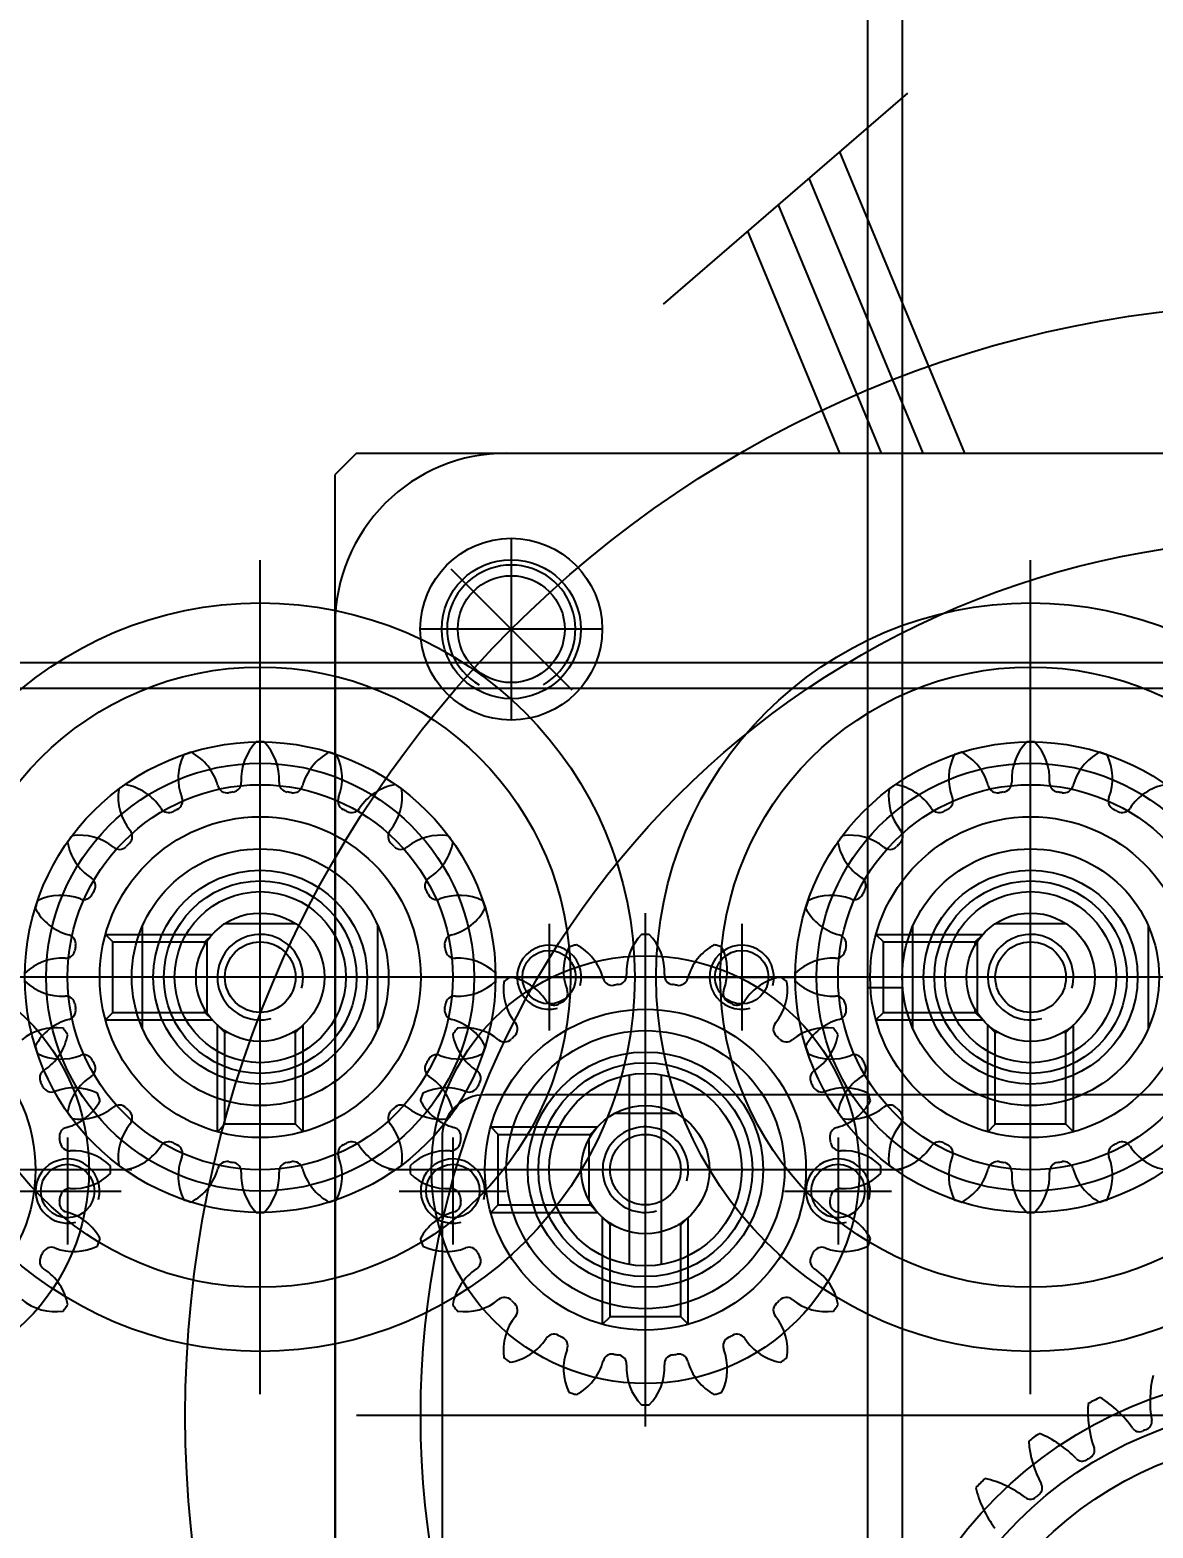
# Model space of a CAD drawing. Header units: inches. Extents: x 0 to 77285, y -118 to 40065.
# Drawn here: x 14690.9 to 14743.4, y 25655.3 to 25725.3 of the extents above; entities that cross this region are included whole.
import ezdxf

# ---------------------------------------------------------------- set-up
doc = ezdxf.new("R2010")
doc.units = ezdxf.units.IN
doc.header["$LTSCALE"] = 5
doc.header["$MEASUREMENT"] = 0
doc.layers.add('A', color=8, linetype='Continuous')
doc.styles.add('SCI', font='')
doc.styles.get('SCI').set_extended_font_data('Gulim')
doc.dimstyles.new('SCH', dxfattribs={"dimtxt": 2.5, "dimasz": 2, "dimexe": 1.25, "dimexo": 0.625, "dimtad": 1, "dimdec": 8, "dimtxsty": 'SCI', "dimcen": 2.5, "dimclrd": 4, "dimclre": 4, "dimclrt": 7, "dimadec": 8, "dimazin": 2, "dimtfac": 1, "dimtdec": 8, "dimtmove": 0, "dimatfit": 3, "dimfxl": 1, "dimarcsym": 0})

# ---------------------------------------------------------------- blocks, each defined once
blk = doc.blocks.new('A$Cc399747e')
at = {"ltscale": 5}
for p, q in [((2551.792, 71), (2551.792, 1381)), ((2553.392, 1101), (2553.392, 71)), ((2551.792, 596), (2553.392, 596))]:
    blk.add_line(p, q, dxfattribs=at)
for p, q in [((2578.292, 660), (2578.292, 572)), ((2578.292, 586), (2578.292, 653)), ((2563.792, 616.5), (2563.792, 592.5)), ((2489.292, 616), (2577.292, 616)), ((2545.792, 615), (2545.792, 576)), ((2581.792, 615), (2581.792, 576)), ((2561.792, 611.729), (2561.792, 606.736)), ((2561.792, 611.729), (2562.142, 611.379)), ((2563.792, 612), (2563.792, 597)), ((2565.792, 611.729), (2565.442, 611.379)), ((2565.792, 611.729), (2565.792, 606.736)), ((2562.142, 611.379), (2565.442, 611.379)), ((2562.142, 611.379), (2562.142, 607.086)), ((2565.442, 611.379), (2565.442, 607.086)), ((2563.792, 610), (2563.792, 599)), ((2563.042, 608.937), (2563.042, 600.063)), ((2564.542, 608.937), (2564.542, 600.063)), ((2545.792, 608.5), (2545.792, 582.5)), ((2545.792, 608.5), (2545.792, 582.5)), ((2554.792, 603), (2554.792, 608)), ((2572.792, 603), (2572.792, 608)), ((2581.792, 608.5), (2581.792, 582.5)), ((2581.792, 608.5), (2581.792, 582.5)), ((2590.792, 603), (2590.792, 608)), ((2545.792, 607.5), (2545.792, 583.5)), ((2581.792, 607.5), (2581.792, 583.5)), ((2562.142, 607.086), (2561.792, 606.736)), ((2562.142, 607.086), (2562.271, 607.086)), ((2565.313, 607.086), (2565.442, 607.086)), ((2565.442, 607.086), (2565.792, 606.736)), ((2571.021, 606.5), (2566.028, 606.5)), ((2566.378, 606.15), (2566.028, 606.5)), ((2566.378, 606.15), (2566.378, 606.021)), ((2570.671, 606.15), (2566.378, 606.15)), ((2566.433, 603.077), (2566.433, 605.923)), ((2571.021, 606.5), (2570.671, 606.15)), ((2570.671, 606.15), (2570.671, 602.85)), ((2557.292, 605.5), (2552.292, 605.5)), ((2575.292, 605.5), (2570.292, 605.5)), ((2593.292, 605.5), (2588.292, 605.5)), ((2551.792, 604.5), (2575.792, 604.5)), ((2556.292, 604.5), (2571.292, 604.5)), ((2558.292, 604.5), (2569.292, 604.5)), ((2587.792, 604.5), (2611.792, 604.5)), ((2592.292, 604.5), (2607.292, 604.5)), ((2543.792, 602.729), (2543.792, 597.736)), ((2543.792, 602.729), (2544.142, 602.379)), ((2544.142, 602.379), (2547.442, 602.379)), ((2544.142, 602.379), (2544.142, 598.086)), ((2547.792, 602.729), (2547.442, 602.379)), ((2547.442, 602.379), (2547.442, 598.086)), ((2547.792, 602.729), (2547.792, 597.736)), ((2566.378, 602.85), (2566.028, 602.5)), ((2571.021, 602.5), (2566.028, 602.5)), ((2566.378, 602.98), (2566.378, 602.85)), ((2570.671, 602.85), (2566.378, 602.85)), ((2571.021, 602.5), (2570.671, 602.85)), ((2579.792, 602.729), (2579.792, 597.736)), ((2579.792, 602.729), (2580.142, 602.379)), ((2580.142, 602.379), (2583.442, 602.379)), ((2580.142, 602.379), (2580.142, 598.086)), ((2583.792, 602.729), (2583.442, 602.379)), ((2583.442, 602.379), (2583.442, 598.086)), ((2583.792, 602.729), (2583.792, 597.736)), ((2565.215, 601.859), (2562.369, 601.859)), ((2540.292, 597.898), (2540.292, 593.102)), ((2544.142, 598.086), (2543.792, 597.736)), ((2544.142, 598.086), (2544.271, 598.086)), ((2547.313, 598.086), (2547.442, 598.086)), ((2547.442, 598.086), (2547.792, 597.736)), ((2553.021, 597.5), (2548.028, 597.5)), ((2548.378, 597.15), (2548.028, 597.5)), ((2551.292, 597.898), (2551.292, 593.102)), ((2553.021, 597.5), (2552.671, 597.15)), ((2559.292, 593), (2559.292, 598)), ((2568.292, 593), (2568.292, 598)), ((2576.292, 597.898), (2576.292, 593.102)), ((2580.142, 598.086), (2579.792, 597.736)), ((2580.142, 598.086), (2580.271, 598.086)), ((2583.313, 598.086), (2583.442, 598.086)), ((2583.442, 598.086), (2583.792, 597.736)), ((2589.021, 597.5), (2584.028, 597.5)), ((2584.378, 597.15), (2584.028, 597.5)), ((2587.292, 597.898), (2587.292, 593.102)), ((2589.021, 597.5), (2588.671, 597.15)), ((2548.293, 593.843), (2548.293, 597.157)), ((2548.378, 597.15), (2548.378, 597.021)), ((2552.671, 597.15), (2548.378, 597.15)), ((2552.671, 597.15), (2552.671, 593.85)), ((2584.293, 593.843), (2584.293, 597.157)), ((2584.378, 597.15), (2584.378, 597.021)), ((2588.671, 597.15), (2584.378, 597.15)), ((2588.671, 597.15), (2588.671, 593.85)), ((2526.292, 595.5), (2565.292, 595.5)), ((2532.792, 595.5), (2558.792, 595.5)), ((2532.792, 595.5), (2558.792, 595.5)), ((2533.792, 595.5), (2557.792, 595.5)), ((2561.792, 595.5), (2556.792, 595.5)), ((2562.292, 595.5), (2601.292, 595.5)), ((2570.792, 595.5), (2565.792, 595.5)), ((2568.792, 595.5), (2594.792, 595.5)), ((2568.792, 595.5), (2594.792, 595.5)), ((2569.792, 595.5), (2593.792, 595.5)), ((2548.378, 593.98), (2548.378, 593.85)), ((2584.378, 593.98), (2584.378, 593.85)), ((2548.378, 593.85), (2548.028, 593.5)), ((2553.021, 593.5), (2548.028, 593.5)), ((2552.671, 593.85), (2548.378, 593.85)), ((2553.021, 593.5), (2552.671, 593.85)), ((2584.378, 593.85), (2584.028, 593.5)), ((2589.021, 593.5), (2584.028, 593.5)), ((2588.671, 593.85), (2584.378, 593.85)), ((2589.021, 593.5), (2588.671, 593.85)), ((2544.135, 592.999), (2547.449, 592.999)), ((2580.135, 592.999), (2583.449, 592.999)), ((2578.292, 579), (2578.292, 586)), ((2570.062, 574.98), (2570.062, 583.48)), ((2572.891, 576.402), (2567.234, 582.059)), ((1627.792, 582), (2635.792, 582)), ((2565.812, 579.23), (2574.312, 579.23)), ((2577.292, 571), (2578.292, 572)), ((2577.292, 571), (2489.292, 571)), ((2570.292, 571), (2496.292, 571)), ((2548.868, 571), (2554.706, 556.907)), ((2550.817, 571), (2556.14, 558.147)), ((2552.765, 571), (2557.575, 559.388)), ((2554.713, 571), (2559.01, 560.628)), ((2562.949, 564.033), (2551.535, 554.165))]:
    blk.add_line(p, q)
at = {"ltscale": 4}
for p, q in [((2573.292, 603), (2573.292, 651.8)), ((2495.292, 601), (2571.292, 601)), ((1627.792, 582), (2635.792, 582)), ((1627.792, 580.8), (2635.792, 580.8))]:
    blk.add_line(p, q, dxfattribs=at)
for centre, radius in [((2533.292, 616), 52.001), ((2533.292, 616), 52.001), ((2533.292, 616), 41), ((2533.292, 634), 20), ((2533.292, 634), 18.5), ((2533.292, 634), 17), ((2563.792, 604.5), 10), ((2599.792, 604.5), 10), ((2545.792, 595.5), 17.5), ((2581.792, 595.5), 17.5), ((2563.792, 604.5), 7.5), ((2599.792, 604.5), 7.5), ((2563.792, 604.5), 6.5), ((2545.792, 595.5), 14.5), ((2563.792, 604.5), 5.5), ((2563.792, 604.5), 5), ((2581.792, 595.5), 14.5), ((2563.792, 604.5), 4.5), ((2563.792, 604.5), 4.5), ((2563.792, 604.5), 3), ((2563.792, 604.5), 3), ((2554.792, 605.5), 1.25), ((2572.792, 605.5), 1.25), ((2590.792, 605.5), 1.25), ((2545.792, 595.5), 11), ((2563.792, 604.5), 1.65), ((2581.792, 595.5), 11), ((2545.792, 595.5), 10), ((2581.792, 595.5), 10), ((2545.792, 595.5), 9), ((2581.792, 595.5), 9), ((2545.792, 595.5), 7.5), ((2581.792, 595.5), 7.5), ((2545.792, 595.5), 6), ((2581.792, 595.5), 6), ((2545.792, 595.5), 5), ((2581.792, 595.5), 5), ((2545.792, 595.5), 4.5), ((2581.792, 595.5), 4.5), ((2545.792, 595.5), 4), ((2581.792, 595.5), 4), ((2545.792, 595.5), 3), ((2545.792, 595.5), 3), ((2581.792, 595.5), 3), ((2581.792, 595.5), 3), ((2545.792, 595.5), 1.65), ((2581.792, 595.5), 1.65), ((2559.292, 595.5), 1.25), ((2568.292, 595.5), 1.25), ((2570.062, 579.23), 4.25), ((2570.062, 579.23), 3.25), ((2570.062, 579.23), 2.5)]:
    blk.add_circle(centre, radius)
for centre, radius, start, end in [((2543.493, 618.215), 5, 13.35415, 37.4383), ((2545.804, 619.525), 0.383, 52.5617, 130.84002), ((2545.632, 619.378), 0.383, 130.15998, 208.4383), ((2540.898, 616.814), 5, 4.35415, 28.4383), ((2533.292, 634), 18.75, 310.15998, 310.5), ((2533.292, 634), 18.75, 310.5, 310.84002), ((2549.077, 623.799), 5, 232.5617, 256.64585), ((2533.292, 634), 21, 315, 315.84063), ((2533.292, 634), 21, 314.15937, 315), ((2543.192, 617.627), 0.383, 121.15998, 199.4383), ((2533.292, 634), 18.75, 301.15998, 301.5), ((2533.292, 634), 18.75, 301.5, 301.84002), ((2543.386, 617.746), 0.383, 43.5617, 121.84002), ((2547.287, 621.456), 5, 223.5617, 247.64585), ((2538.116, 615.836), 5, 355.35415, 19.4383), ((2533.292, 634), 21, 306, 306.84063), ((2540.509, 616.28), 0.383, 112.15998, 190.4383), ((2533.292, 634), 18.75, 292.15998, 292.5), ((2533.292, 634), 18.75, 292.5, 292.84002), ((2540.719, 616.367), 0.383, 34.5617, 112.84002), ((2545.152, 619.421), 5, 214.5617, 238.64585), ((2533.292, 634), 21, 305.15937, 306), ((2535.215, 615.305), 5, 346.35415, 10.4383), ((2533.292, 634), 21, 296.15937, 297), ((2533.292, 634), 21, 297, 297.84063), ((2563.792, 604.5), 11, 107.05064, 108), ((2559.398, 612.807), 2.5, 14.84215, 62.13454), ((2565.404, 613.758), 2.5, 135.86546, 183.15785), ((2563.792, 604.5), 11, 90, 90.94936), ((2563.792, 604.5), 11, 89.05064, 90), ((2562.18, 613.758), 2.5, 356.84215, 44.13454), ((2568.186, 612.807), 2.5, 117.86546, 165.15785), ((2563.792, 604.5), 11, 72, 72.94936), ((2562.464, 613.803), 2.5, 153.86546, 201.15785), ((2563.792, 604.5), 11, 108, 108.94936), ((2563.792, 604.5), 11, 71.05064, 72), ((2565.12, 613.803), 2.5, 338.84215, 26.13454), ((2562.467, 613.596), 0.442, 278.28904, 3.15785), ((2565.117, 613.596), 0.442, 176.84215, 261.71096), ((2559.655, 612.937), 2.5, 171.86546, 219.15785), ((2563.792, 604.5), 11, 126, 126.94936), ((2563.792, 604.5), 11, 125.05064, 126), ((2557.046, 611.042), 2.5, 32.84215, 80.13454), ((2559.721, 612.741), 0.442, 296.28904, 21.15785), ((2562.242, 613.56), 0.442, 194.84215, 279.71096), ((2563.792, 604.5), 8.75, 99, 99.71096), ((2563.792, 604.5), 8.75, 98.28904, 99), ((2563.792, 604.5), 8.75, 81, 81.71096), ((2563.792, 604.5), 8.75, 80.28904, 81), ((2565.343, 613.56), 0.442, 260.28904, 345.15785), ((2567.863, 612.741), 0.442, 158.84215, 243.71096), ((2570.538, 611.042), 2.5, 99.86546, 147.15785), ((2567.929, 612.937), 2.5, 320.84215, 8.13454), ((2563.792, 604.5), 11, 54, 54.94936), ((2563.792, 604.5), 11, 53.05064, 54), ((2559.518, 612.637), 0.442, 212.84215, 297.71096), ((2563.792, 604.5), 8.75, 117, 117.71096), ((2563.792, 604.5), 8.75, 116.28904, 117), ((2563.792, 604.5), 8.75, 63, 63.71096), ((2563.792, 604.5), 8.75, 62.28904, 63), ((2568.066, 612.637), 0.442, 242.28904, 327.15785), ((2563.792, 604.5), 11, 144, 144.94936), ((2557.25, 611.246), 2.5, 189.86546, 237.15785), ((2563.792, 604.5), 11, 143.05064, 144), ((2555.355, 608.637), 2.5, 50.84215, 98.13454), ((2563.792, 604.5), 8.75, 134.28904, 135), ((2557.374, 611.08), 0.442, 314.28904, 39.15785), ((2570.21, 611.08), 0.442, 140.84215, 225.71096), ((2563.792, 604.5), 8.75, 45, 45.71096), ((2572.229, 608.637), 2.5, 81.86546, 129.15785), ((2570.334, 611.246), 2.5, 302.84215, 350.13454), ((2563.792, 604.5), 11, 36, 36.94936), ((2563.792, 604.5), 11, 35.05064, 36), ((2599.792, 604.5), 11, 144, 144.94936), ((2593.25, 611.246), 2.5, 189.86546, 237.15785), ((2599.792, 604.5), 11, 143.05064, 144), ((2591.355, 608.637), 2.5, 50.84215, 98.13454), ((2557.213, 610.918), 0.442, 230.84215, 315.71096), ((2563.792, 604.5), 8.75, 135, 135.71096), ((2563.792, 604.5), 8.75, 44.28904, 45), ((2570.372, 610.918), 0.442, 224.28904, 309.15785), ((2555.655, 608.774), 0.442, 332.28904, 57.15785), ((2571.929, 608.774), 0.442, 122.84215, 207.71096), ((2591.655, 608.774), 0.442, 332.28904, 57.15785), ((2563.792, 604.5), 11, 161.05064, 162), ((2554.489, 605.828), 2.5, 68.84215, 116.13454), ((2555.551, 608.571), 0.442, 248.84215, 333.71096), ((2563.792, 604.5), 8.75, 153, 153.71096), ((2563.792, 604.5), 8.75, 152.28904, 153), ((2563.792, 604.5), 8.75, 27, 27.71096), ((2563.792, 604.5), 8.75, 26.28904, 27), ((2572.033, 608.571), 0.442, 206.28904, 291.15785), ((2573.095, 605.828), 2.5, 63.86546, 111.15785), ((2563.792, 604.5), 11, 18, 18.94936), ((2599.792, 604.5), 11, 161.05064, 162), ((2590.489, 605.828), 2.5, 68.84215, 116.13454), ((2591.551, 608.571), 0.442, 248.84215, 333.71096), ((2599.792, 604.5), 8.75, 153, 153.71096), ((2599.792, 604.5), 8.75, 152.28904, 153), ((2563.792, 604.5), 11, 162, 162.94936), ((2555.486, 608.894), 2.5, 207.86546, 255.15785), ((2572.098, 608.894), 2.5, 284.84215, 332.13454), ((2563.792, 604.5), 11, 17.05064, 18), ((2599.792, 604.5), 11, 162, 162.94936), ((2591.486, 608.894), 2.5, 207.86546, 255.15785), ((2554.792, 605.5), 1.5, 165, 105), ((2572.792, 605.5), 1.5, 165, 105), ((2590.792, 605.5), 1.5, 165, 105), ((2544.464, 604.803), 2.5, 153.86546, 201.15785), ((2545.792, 595.5), 11, 108, 108.94936), ((2545.792, 595.5), 11, 107.05064, 108), ((2541.398, 603.807), 2.5, 14.84215, 62.13454), ((2547.404, 604.758), 2.5, 135.86546, 183.15785), ((2545.792, 595.5), 11, 90, 90.94936), ((2545.792, 595.5), 11, 89.05064, 90), ((2544.18, 604.758), 2.5, 356.84215, 44.13454), ((2550.186, 603.807), 2.5, 117.86546, 165.15785), ((2545.792, 595.5), 11, 72, 72.94936), ((2545.792, 595.5), 11, 71.05064, 72), ((2547.12, 604.803), 2.5, 338.84215, 26.13454), ((2554.732, 606.051), 0.442, 350.28904, 75.15785), ((2563.792, 604.5), 8.75, 171, 171.71096), ((2563.792, 604.5), 8.75, 170.28904, 171), ((2563.792, 604.5), 2, 165, 105), ((2572.852, 606.051), 0.442, 104.84215, 189.71096), ((2563.792, 604.5), 8.75, 9, 9.71096), ((2563.792, 604.5), 8.75, 8.28904, 9), ((2580.464, 604.803), 2.5, 153.86546, 201.15785), ((2581.792, 595.5), 11, 108, 108.94936), ((2581.792, 595.5), 11, 107.05064, 108), ((2577.398, 603.807), 2.5, 14.84215, 62.13454), ((2583.404, 604.758), 2.5, 135.86546, 183.15785), ((2581.792, 595.5), 11, 90, 90.94936), ((2581.792, 595.5), 11, 89.05064, 90), ((2580.18, 604.758), 2.5, 356.84215, 44.13454), ((2586.186, 603.807), 2.5, 117.86546, 165.15785), ((2581.792, 595.5), 11, 72, 72.94936), ((2581.792, 595.5), 11, 71.05064, 72), ((2583.12, 604.803), 2.5, 338.84215, 26.13454), ((2590.732, 606.051), 0.442, 350.28904, 75.15785), ((2599.792, 604.5), 8.75, 171, 171.71096), ((2599.792, 604.5), 8.75, 170.28904, 171), ((2554.534, 602.888), 2.5, 86.84215, 134.13454), ((2554.697, 605.825), 0.442, 266.84215, 351.71096), ((2572.888, 605.825), 0.442, 188.28904, 273.15785), ((2573.05, 602.888), 2.5, 45.86546, 93.15785), ((2590.534, 602.888), 2.5, 86.84215, 134.13454), ((2590.697, 605.825), 0.442, 266.84215, 351.71096), ((2539.046, 602.042), 2.5, 32.84215, 80.13454), ((2544.467, 604.596), 0.442, 278.28904, 3.15785), ((2547.117, 604.596), 0.442, 176.84215, 261.71096), ((2552.538, 602.042), 2.5, 99.86546, 147.15785), ((2545.792, 595.5), 11, 54, 54.94936), ((2563.792, 604.5), 11, 179.05064, 180), ((2563.792, 604.5), 11, 180, 180.94936), ((2563.792, 604.5), 11, 360, 0.94936), ((2563.792, 604.5), 11, 359.05064, 0), ((2581.792, 595.5), 11, 125.05064, 126), ((2575.046, 602.042), 2.5, 32.84215, 80.13454), ((2580.467, 604.596), 0.442, 278.28904, 3.15785), ((2583.117, 604.596), 0.442, 176.84215, 261.71096), ((2588.538, 602.042), 2.5, 99.86546, 147.15785), ((2581.792, 595.5), 11, 54, 54.94936), ((2599.792, 604.5), 11, 179.05064, 180), ((2599.792, 604.5), 11, 180, 180.94936), ((2541.721, 603.741), 0.442, 296.28904, 21.15785), ((2544.242, 604.56), 0.442, 194.84215, 279.71096), ((2545.792, 595.5), 8.75, 99, 99.71096), ((2545.792, 595.5), 8.75, 98.28904, 99), ((2545.792, 595.5), 8.75, 81, 81.71096), ((2545.792, 595.5), 8.75, 80.28904, 81), ((2547.343, 604.56), 0.442, 260.28904, 345.15785), ((2549.863, 603.741), 0.442, 158.84215, 243.71096), ((2549.929, 603.937), 2.5, 320.84215, 8.13454), ((2545.792, 595.5), 11, 53.05064, 54), ((2554.534, 606.112), 2.5, 225.86546, 273.15785), ((2573.05, 606.112), 2.5, 266.84215, 314.13454), ((2577.655, 603.937), 2.5, 171.86546, 219.15785), ((2581.792, 595.5), 11, 126, 126.94936), ((2577.721, 603.741), 0.442, 296.28904, 21.15785), ((2580.242, 604.56), 0.442, 194.84215, 279.71096), ((2581.792, 595.5), 8.75, 99, 99.71096), ((2581.792, 595.5), 8.75, 98.28904, 99), ((2581.792, 595.5), 8.75, 81, 81.71096), ((2581.792, 595.5), 8.75, 80.28904, 81), ((2583.343, 604.56), 0.442, 260.28904, 345.15785), ((2585.863, 603.741), 0.442, 158.84215, 243.71096), ((2585.929, 603.937), 2.5, 320.84215, 8.13454), ((2581.792, 595.5), 11, 53.05064, 54), ((2590.534, 606.112), 2.5, 225.86546, 273.15785), ((2541.518, 603.637), 0.442, 212.84215, 297.71096), ((2545.792, 595.5), 8.75, 117, 117.71096), ((2545.792, 595.5), 8.75, 116.28904, 117), ((2545.792, 595.5), 8.75, 63, 63.71096), ((2545.792, 595.5), 8.75, 62.28904, 63), ((2550.066, 603.637), 0.442, 242.28904, 327.15785), ((2554.697, 603.175), 0.442, 8.28904, 93.15785), ((2563.792, 604.5), 8.75, 188.28904, 189), ((2563.792, 604.5), 8.75, 189, 189.71096), ((2563.792, 604.5), 8.75, 350.28904, 351), ((2563.792, 604.5), 8.75, 351, 351.71096), ((2572.888, 603.175), 0.442, 86.84215, 171.71096), ((2577.518, 603.637), 0.442, 212.84215, 297.71096), ((2581.792, 595.5), 8.75, 117, 117.71096), ((2581.792, 595.5), 8.75, 116.28904, 117), ((2581.792, 595.5), 8.75, 63, 63.71096), ((2581.792, 595.5), 8.75, 62.28904, 63), ((2586.066, 603.637), 0.442, 242.28904, 327.15785), ((2590.697, 603.175), 0.442, 8.28904, 93.15785), ((2599.792, 604.5), 8.75, 188.28904, 189), ((2599.792, 604.5), 8.75, 189, 189.71096), ((2552.21, 602.08), 0.442, 140.84215, 225.71096), ((2555.486, 600.106), 2.5, 104.84215, 152.13454), ((2554.732, 602.95), 0.442, 284.84215, 9.71096), ((2572.852, 602.95), 0.442, 170.28904, 255.15785), ((2572.098, 600.106), 2.5, 27.86546, 75.15785), ((2575.374, 602.08), 0.442, 314.28904, 39.15785), ((2588.21, 602.08), 0.442, 140.84215, 225.71096), ((2591.486, 600.106), 2.5, 104.84215, 152.13454), ((2590.732, 602.95), 0.442, 284.84215, 9.71096), ((2545.792, 595.5), 8.75, 45, 45.71096), ((2545.792, 595.5), 8.75, 44.28904, 45), ((2554.229, 599.637), 2.5, 81.86546, 129.15785), ((2552.334, 602.246), 2.5, 302.84215, 350.13454), ((2545.792, 595.5), 11, 36, 36.94936), ((2545.792, 595.5), 11, 35.05064, 36), ((2581.792, 595.5), 11, 144, 144.94936), ((2575.25, 602.246), 2.5, 189.86546, 237.15785), ((2581.792, 595.5), 11, 143.05064, 144), ((2573.355, 599.637), 2.5, 50.84215, 98.13454), ((2581.792, 595.5), 8.75, 135, 135.71096), ((2581.792, 595.5), 8.75, 134.28904, 135), ((2581.792, 595.5), 8.75, 45, 45.71096), ((2581.792, 595.5), 8.75, 44.28904, 45), ((2590.229, 599.637), 2.5, 81.86546, 129.15785), ((2588.334, 602.246), 2.5, 302.84215, 350.13454), ((2581.792, 595.5), 11, 36, 36.94936), ((2581.792, 595.5), 11, 35.05064, 36), ((2552.372, 601.918), 0.442, 224.28904, 309.15785), ((2563.792, 604.5), 11, 197.05064, 198), ((2563.792, 604.5), 11, 198, 198.94936), ((2563.792, 604.5), 11, 341.05064, 342), ((2563.792, 604.5), 11, 342, 342.94936), ((2575.213, 601.918), 0.442, 230.84215, 315.71096), ((2588.372, 601.918), 0.442, 224.28904, 309.15785), ((2599.792, 604.5), 11, 197.05064, 198), ((2599.792, 604.5), 11, 198, 198.94936), ((2554.489, 603.172), 2.5, 243.86546, 291.15785), ((2555.551, 600.429), 0.442, 26.28904, 111.15785), ((2555.655, 600.226), 0.442, 302.84215, 27.71096), ((2563.792, 604.5), 8.75, 206.28904, 207), ((2563.792, 604.5), 8.75, 207, 207.71096), ((2571.929, 600.226), 0.442, 152.28904, 237.15785), ((2563.792, 604.5), 8.75, 332.28904, 333), ((2563.792, 604.5), 8.75, 333, 333.71096), ((2572.033, 600.429), 0.442, 68.84215, 153.71096), ((2573.095, 603.172), 2.5, 248.84215, 296.13454), ((2590.489, 603.172), 2.5, 243.86546, 291.15785), ((2591.551, 600.429), 0.442, 26.28904, 111.15785), ((2591.655, 600.226), 0.442, 302.84215, 27.71096), ((2599.792, 604.5), 8.75, 206.28904, 207), ((2599.792, 604.5), 8.75, 207, 207.71096), ((2553.929, 599.774), 0.442, 122.84215, 207.71096), ((2545.792, 595.5), 8.75, 27, 27.71096), ((2557.25, 597.754), 2.5, 122.84215, 170.13454), ((2570.334, 597.754), 2.5, 9.86546, 57.15785), ((2573.655, 599.774), 0.442, 332.28904, 57.15785), ((2581.792, 595.5), 8.75, 152.28904, 153), ((2589.929, 599.774), 0.442, 122.84215, 207.71096), ((2581.792, 595.5), 8.75, 27, 27.71096), ((2593.25, 597.754), 2.5, 122.84215, 170.13454), ((2545.792, 595.5), 8.75, 26.28904, 27), ((2554.033, 599.571), 0.442, 206.28904, 291.15785), ((2555.095, 596.828), 2.5, 63.86546, 111.15785), ((2545.792, 595.5), 11, 18, 18.94936), ((2545.792, 595.5), 11, 17.05064, 18), ((2581.792, 595.5), 11, 162, 162.94936), ((2581.792, 595.5), 11, 161.05064, 162), ((2572.489, 596.828), 2.5, 68.84215, 116.13454), ((2573.551, 599.571), 0.442, 248.84215, 333.71096), ((2581.792, 595.5), 8.75, 153, 153.71096), ((2581.792, 595.5), 8.75, 26.28904, 27), ((2590.033, 599.571), 0.442, 206.28904, 291.15785), ((2591.095, 596.828), 2.5, 63.86546, 111.15785), ((2581.792, 595.5), 11, 18, 18.94936), ((2581.792, 595.5), 11, 17.05064, 18), ((2554.098, 599.894), 2.5, 284.84215, 332.13454), ((2563.792, 604.5), 11, 215.05064, 216), ((2555.355, 600.363), 2.5, 261.86546, 309.15785), ((2557.213, 598.082), 0.442, 44.28904, 129.15785), ((2563.792, 604.5), 8.75, 224.28904, 225), ((2563.792, 604.5), 8.75, 225, 225.71096), ((2557.374, 597.921), 0.442, 320.84215, 45.71096), ((2570.21, 597.921), 0.442, 134.28904, 219.15785), ((2563.792, 604.5), 8.75, 314.28904, 315), ((2563.792, 604.5), 8.75, 315, 315.71096), ((2570.372, 598.082), 0.442, 50.84215, 135.71096), ((2572.229, 600.363), 2.5, 230.84215, 278.13454), ((2573.486, 599.894), 2.5, 207.86546, 255.15785), ((2563.792, 604.5), 11, 324, 324.94936), ((2590.098, 599.894), 2.5, 284.84215, 332.13454), ((2599.792, 604.5), 11, 215.05064, 216), ((2591.355, 600.363), 2.5, 261.86546, 309.15785), ((2545.792, 595.5), 2, 165, 105), ((2554.852, 597.051), 0.442, 104.84215, 189.71096), ((2563.792, 604.5), 11, 216, 216.94936), ((2559.655, 596.063), 2.5, 140.84215, 188.13454), ((2567.929, 596.063), 2.5, 351.86546, 39.15785), ((2563.792, 604.5), 11, 323.05064, 324), ((2572.732, 597.051), 0.442, 350.28904, 75.15785), ((2581.792, 595.5), 2, 165, 105), ((2590.852, 597.051), 0.442, 104.84215, 189.71096), ((2599.792, 604.5), 11, 216, 216.94936), ((2545.792, 595.5), 8.75, 9, 9.71096), ((2545.792, 595.5), 8.75, 8.28904, 9), ((2554.888, 596.825), 0.442, 188.28904, 273.15785), ((2559.292, 595.5), 1.5, 165, 105), ((2559.518, 596.363), 0.442, 62.28904, 147.15785), ((2568.292, 595.5), 1.5, 165, 105), ((2568.066, 596.363), 0.442, 32.84215, 117.71096), ((2572.697, 596.825), 0.442, 266.84215, 351.71096), ((2581.792, 595.5), 8.75, 171, 171.71096), ((2581.792, 595.5), 8.75, 170.28904, 171), ((2581.792, 595.5), 8.75, 9, 9.71096), ((2581.792, 595.5), 8.75, 8.28904, 9), ((2590.888, 596.825), 0.442, 188.28904, 273.15785), ((2555.05, 593.888), 2.5, 45.86546, 93.15785), ((2557.046, 597.958), 2.5, 279.86546, 327.15785), ((2563.792, 604.5), 8.75, 242.28904, 243), ((2563.792, 604.5), 8.75, 243, 243.71096), ((2559.721, 596.259), 0.442, 338.84215, 63.71096), ((2562.464, 595.197), 2.5, 158.84215, 206.13454), ((2565.12, 595.197), 2.5, 333.86546, 21.15785), ((2567.863, 596.259), 0.442, 116.28904, 201.15785), ((2563.792, 604.5), 8.75, 296.28904, 297), ((2563.792, 604.5), 8.75, 297, 297.71096), ((2570.538, 597.958), 2.5, 212.84215, 260.13454), ((2572.534, 593.888), 2.5, 86.84215, 134.13454), ((2591.05, 593.888), 2.5, 45.86546, 93.15785), ((2545.792, 595.5), 11, 360, 0.94936), ((2545.792, 595.5), 11, 359.05064, 0), ((2563.792, 604.5), 11, 233.05064, 234), ((2563.792, 604.5), 11, 234, 234.94936), ((2559.398, 596.194), 2.5, 297.86546, 345.15785), ((2562.242, 595.44), 0.442, 80.28904, 165.15785), ((2563.792, 604.5), 8.75, 260.28904, 261), ((2563.792, 604.5), 8.75, 261, 261.71096), ((2562.467, 595.405), 0.442, 356.84215, 81.71096), ((2565.404, 595.243), 2.5, 176.84215, 224.13454), ((2562.18, 595.243), 2.5, 315.86546, 3.15785), ((2565.117, 595.405), 0.442, 98.28904, 183.15785), ((2563.792, 604.5), 8.75, 278.28904, 279), ((2563.792, 604.5), 8.75, 279, 279.71096), ((2565.343, 595.44), 0.442, 14.84215, 99.71096), ((2568.186, 596.194), 2.5, 194.84215, 242.13454), ((2563.792, 604.5), 11, 305.05064, 306), ((2563.792, 604.5), 11, 306, 306.94936), ((2581.792, 595.5), 11, 179.05064, 180), ((2581.792, 595.5), 11, 180, 180.94936), ((2555.05, 597.112), 2.5, 266.84215, 314.13454), ((2572.534, 597.112), 2.5, 225.86546, 273.15785), ((2591.05, 597.112), 2.5, 266.84215, 314.13454), ((2554.852, 593.95), 0.442, 170.28904, 255.15785), ((2545.792, 595.5), 8.75, 350.28904, 351), ((2545.792, 595.5), 8.75, 351, 351.71096), ((2554.888, 594.175), 0.442, 86.84215, 171.71096), ((2563.792, 604.5), 11, 251.05064, 252), ((2563.792, 604.5), 11, 252, 252.94936), ((2563.792, 604.5), 11, 287.05064, 288), ((2563.792, 604.5), 11, 288, 288.94936), ((2572.697, 594.175), 0.442, 8.28904, 93.15785), ((2572.732, 593.95), 0.442, 284.84215, 9.71096), ((2581.792, 595.5), 8.75, 188.28904, 189), ((2581.792, 595.5), 8.75, 189, 189.71096), ((2590.852, 593.95), 0.442, 170.28904, 255.15785), ((2581.792, 595.5), 8.75, 350.28904, 351), ((2581.792, 595.5), 8.75, 351, 351.71096), ((2590.888, 594.175), 0.442, 86.84215, 171.71096), ((2554.098, 591.106), 2.5, 27.86546, 75.15785), ((2563.792, 604.5), 11, 269.05064, 270), ((2563.792, 604.5), 11, 270, 270.94936), ((2573.486, 591.106), 2.5, 104.84215, 152.13454), ((2590.098, 591.106), 2.5, 27.86546, 75.15785), ((2554.033, 591.429), 0.442, 68.84215, 153.71096), ((2555.095, 594.172), 2.5, 248.84215, 296.13454), ((2545.792, 595.5), 11, 341.05064, 342), ((2545.792, 595.5), 11, 342, 342.94936), ((2581.792, 595.5), 11, 197.05064, 198), ((2581.792, 595.5), 11, 198, 198.94936), ((2572.489, 594.172), 2.5, 243.86546, 291.15785), ((2573.551, 591.429), 0.442, 26.28904, 111.15785), ((2590.033, 591.429), 0.442, 68.84215, 153.71096), ((2591.095, 594.172), 2.5, 248.84215, 296.13454), ((2581.792, 595.5), 11, 341.05064, 342), ((2581.792, 595.5), 11, 342, 342.94936), ((2553.929, 591.226), 0.442, 152.28904, 237.15785), ((2545.792, 595.5), 8.75, 332.28904, 333), ((2545.792, 595.5), 8.75, 333, 333.71096), ((2573.655, 591.226), 0.442, 302.84215, 27.71096), ((2581.792, 595.5), 8.75, 206.28904, 207), ((2581.792, 595.5), 8.75, 207, 207.71096), ((2589.929, 591.226), 0.442, 152.28904, 237.15785), ((2581.792, 595.5), 8.75, 332.28904, 333), ((2581.792, 595.5), 8.75, 333, 333.71096), ((2552.334, 588.754), 2.5, 9.86546, 57.15785), ((2575.25, 588.754), 2.5, 122.84215, 170.13454), ((2588.334, 588.754), 2.5, 9.86546, 57.15785), ((2552.21, 588.921), 0.442, 134.28904, 219.15785), ((2545.792, 595.5), 8.75, 314.28904, 315), ((2545.792, 595.5), 8.75, 315, 315.71096), ((2552.372, 589.082), 0.442, 50.84215, 135.71096), ((2554.229, 591.363), 2.5, 230.84215, 278.13454), ((2545.792, 595.5), 11, 324, 324.94936), ((2581.792, 595.5), 11, 215.05064, 216), ((2573.355, 591.363), 2.5, 261.86546, 309.15785), ((2575.213, 589.082), 0.442, 44.28904, 129.15785), ((2581.792, 595.5), 8.75, 224.28904, 225), ((2581.792, 595.5), 8.75, 225, 225.71096), ((2575.374, 588.921), 0.442, 320.84215, 45.71096), ((2588.21, 588.921), 0.442, 134.28904, 219.15785), ((2581.792, 595.5), 8.75, 314.28904, 315), ((2581.792, 595.5), 8.75, 315, 315.71096), ((2588.372, 589.082), 0.442, 50.84215, 135.71096), ((2590.229, 591.363), 2.5, 230.84215, 278.13454), ((2581.792, 595.5), 11, 324, 324.94936), ((2549.929, 587.063), 2.5, 351.86546, 39.15785), ((2545.792, 595.5), 11, 323.05064, 324), ((2581.792, 595.5), 11, 216, 216.94936), ((2577.655, 587.063), 2.5, 140.84215, 188.13454), ((2585.929, 587.063), 2.5, 351.86546, 39.15785), ((2581.792, 595.5), 11, 323.05064, 324), ((2541.518, 587.363), 0.442, 62.28904, 147.15785), ((2545.792, 595.5), 8.75, 242.28904, 243), ((2545.792, 595.5), 8.75, 243, 243.71096), ((2541.721, 587.259), 0.442, 338.84215, 63.71096), ((2549.863, 587.259), 0.442, 116.28904, 201.15785), ((2545.792, 595.5), 8.75, 296.28904, 297), ((2545.792, 595.5), 8.75, 297, 297.71096), ((2550.066, 587.363), 0.442, 32.84215, 117.71096), ((2577.518, 587.363), 0.442, 62.28904, 147.15785), ((2581.792, 595.5), 8.75, 242.28904, 243), ((2581.792, 595.5), 8.75, 243, 243.71096), ((2577.721, 587.259), 0.442, 338.84215, 63.71096), ((2585.863, 587.259), 0.442, 116.28904, 201.15785), ((2581.792, 595.5), 8.75, 296.28904, 297), ((2581.792, 595.5), 8.75, 297, 297.71096), ((2586.066, 587.363), 0.442, 32.84215, 117.71096), ((2539.046, 588.958), 2.5, 279.86546, 327.15785), ((2544.464, 586.197), 2.5, 158.84215, 206.13454), ((2547.12, 586.197), 2.5, 333.86546, 21.15785), ((2552.538, 588.958), 2.5, 212.84215, 260.13454), ((2575.046, 588.958), 2.5, 279.86546, 327.15785), ((2580.464, 586.197), 2.5, 158.84215, 206.13454), ((2583.12, 586.197), 2.5, 333.86546, 21.15785), ((2588.538, 588.958), 2.5, 212.84215, 260.13454), ((2541.398, 587.194), 2.5, 297.86546, 345.15785), ((2544.242, 586.44), 0.442, 80.28904, 165.15785), ((2545.792, 595.5), 8.75, 260.28904, 261), ((2545.792, 595.5), 8.75, 261, 261.71096), ((2544.467, 586.405), 0.442, 356.84215, 81.71096), ((2547.404, 586.243), 2.5, 176.84215, 224.13454), ((2544.18, 586.243), 2.5, 315.86546, 3.15785), ((2547.117, 586.405), 0.442, 98.28904, 183.15785), ((2545.792, 595.5), 8.75, 278.28904, 279), ((2545.792, 595.5), 8.75, 279, 279.71096), ((2547.343, 586.44), 0.442, 14.84215, 99.71096), ((2550.186, 587.194), 2.5, 194.84215, 242.13454), ((2545.792, 595.5), 11, 305.05064, 306), ((2545.792, 595.5), 11, 306, 306.94936), ((2581.792, 595.5), 11, 233.05064, 234), ((2581.792, 595.5), 11, 234, 234.94936), ((2577.398, 587.194), 2.5, 297.86546, 345.15785), ((2580.242, 586.44), 0.442, 80.28904, 165.15785), ((2581.792, 595.5), 8.75, 260.28904, 261), ((2581.792, 595.5), 8.75, 261, 261.71096), ((2580.467, 586.405), 0.442, 356.84215, 81.71096), ((2583.404, 586.243), 2.5, 176.84215, 224.13454), ((2580.18, 586.243), 2.5, 315.86546, 3.15785), ((2583.117, 586.405), 0.442, 98.28904, 183.15785), ((2581.792, 595.5), 8.75, 278.28904, 279), ((2581.792, 595.5), 8.75, 279, 279.71096), ((2583.343, 586.44), 0.442, 14.84215, 99.71096), ((2586.186, 587.194), 2.5, 194.84215, 242.13454), ((2581.792, 595.5), 11, 305.05064, 306), ((2581.792, 595.5), 11, 306, 306.94936), ((2545.792, 595.5), 11, 251.05064, 252), ((2545.792, 595.5), 11, 252, 252.94936), ((2545.792, 595.5), 11, 287.05064, 288), ((2545.792, 595.5), 11, 288, 288.94936), ((2581.792, 595.5), 11, 251.05064, 252), ((2581.792, 595.5), 11, 252, 252.94936), ((2581.792, 595.5), 11, 287.05064, 288), ((2581.792, 595.5), 11, 288, 288.94936), ((2545.792, 595.5), 11, 269.05064, 270), ((2545.792, 595.5), 11, 270, 270.94936), ((2581.792, 595.5), 11, 269.05064, 270), ((2581.792, 595.5), 11, 270, 270.94936), ((2570.062, 579.23), 3, 120, 60), ((2570.292, 579), 8, 270, 0)]:
    blk.add_arc(centre, radius, start, end)
blk.add_arc((2571.292, 603), 2, 270, 0, dxfattribs=at)
blk = doc.blocks.new('*D366')
at = {"color": 4, "lineweight": -2, "transparency": 16777216}
for p, q in [((12554.65, 23925.55), (12554.65, 28076.143)), ((17979.65, 23925.05), (17979.65, 28076.143)), ((12714.65, 27976.143), (17819.65, 27976.143))]:
    blk.add_line(p, q, dxfattribs=at)
at = {"color": 4, "transparency": 16777216}
for points in [[(12714.65, 28002.81), (12714.65, 27949.477), (12554.65, 27976.143)], [(17819.65, 28002.81), (17819.65, 27949.477), (17979.65, 27976.143)]]:
    blk.add_solid(points, dxfattribs=at)
at = {"layer": 'Defpoints', "color": 0, "transparency": 16777216}
for p in [(17979.65, 27976.143), (12554.65, 23875.55), (17979.65, 23875.05)]:
    blk.add_point(p, dxfattribs=at)
at = {"color": 7, "transparency": 16777216, "insert": (15267.15, 28128.806), "char_height": 200, "attachment_point": 5, "style": 'SCI'}
blk.add_mtext('5425', dxfattribs=at)
blk = doc.blocks.new('*D367')
at = {"color": 4, "lineweight": -2, "transparency": 16777216}
for p, q in [((12554.65, 23925.55), (12554.65, 29140.675)), ((21064.65, 23433.05), (21064.65, 29140.675)), ((12714.65, 29040.675), (20904.65, 29040.675))]:
    blk.add_line(p, q, dxfattribs=at)
at = {"color": 4, "transparency": 16777216}
for points in [[(12714.65, 29067.342), (12714.65, 29014.009), (12554.65, 29040.675)], [(20904.65, 29067.342), (20904.65, 29014.009), (21064.65, 29040.675)]]:
    blk.add_solid(points, dxfattribs=at)
at = {"layer": 'Defpoints', "color": 0, "transparency": 16777216}
for p in [(21064.65, 29040.675), (12554.65, 23875.55), (21064.65, 23383.05)]:
    blk.add_point(p, dxfattribs=at)
at = {"color": 7, "transparency": 16777216, "insert": (16809.65, 29193.472), "char_height": 200, "attachment_point": 5, "style": 'SCI'}
blk.add_mtext('8510', dxfattribs=at)
blk = doc.blocks.new('*D374')
at = {"color": 4, "lineweight": -2, "transparency": 16777216}
for p, q in [((12554.65, 23925.55), (12554.65, 30215.876)), ((37924.65, 23433.05), (37924.65, 30215.876)), ((12714.65, 30115.876), (37764.65, 30115.876))]:
    blk.add_line(p, q, dxfattribs=at)
at = {"color": 4, "transparency": 16777216}
for points in [[(12714.65, 30142.543), (12714.65, 30089.21), (12554.65, 30115.876)], [(37764.65, 30142.543), (37764.65, 30089.21), (37924.65, 30115.876)]]:
    blk.add_solid(points, dxfattribs=at)
at = {"layer": 'Defpoints', "color": 0, "transparency": 16777216}
for p in [(37924.65, 30115.876), (12554.65, 23875.55), (37924.65, 23383.05)]:
    blk.add_point(p, dxfattribs=at)
at = {"color": 7, "transparency": 16777216, "insert": (25239.65, 30268.539), "char_height": 200, "attachment_point": 5, "style": 'SCI'}
blk.add_mtext('25370', dxfattribs=at)

msp = doc.modelspace()

# ---------------------------------------------------------------- block references
at = {"layer": 'A', "rotation": 180}
msp.add_blockref('A$Cc399747e', (17283.44187244, 26276.55060516), dxfattribs=at)

# ---------------------------------------------------------------- dimensions: what is measured, and where the dimension line sits
for base, p2, picture, middle in [((37924.649780898, 30115.8761734788), (37924.649780898, 23383.0504762948), '*D374', (25239.649780898, 30268.5392893244)), ((21064.649780898, 29040.6754827387), (21064.649780898, 23383.0504762948), '*D367', (16809.649780898, 29193.4717543765)), ((17979.649780898, 27976.1433020648), (17979.649780898, 23875.0504762948), '*D366', (15267.149780898, 28128.8064179103))]:
    dim = msp.add_linear_dim(base=base, p1=(12554.649780898, 23875.5504762968), p2=p2, dimstyle='SCH', override={"dimscale": 80})
    dim.commit()
    dim.dimension.update_dxf_attribs({"geometry": picture, "text_midpoint": middle})

doc.saveas('drawing.dxf')
